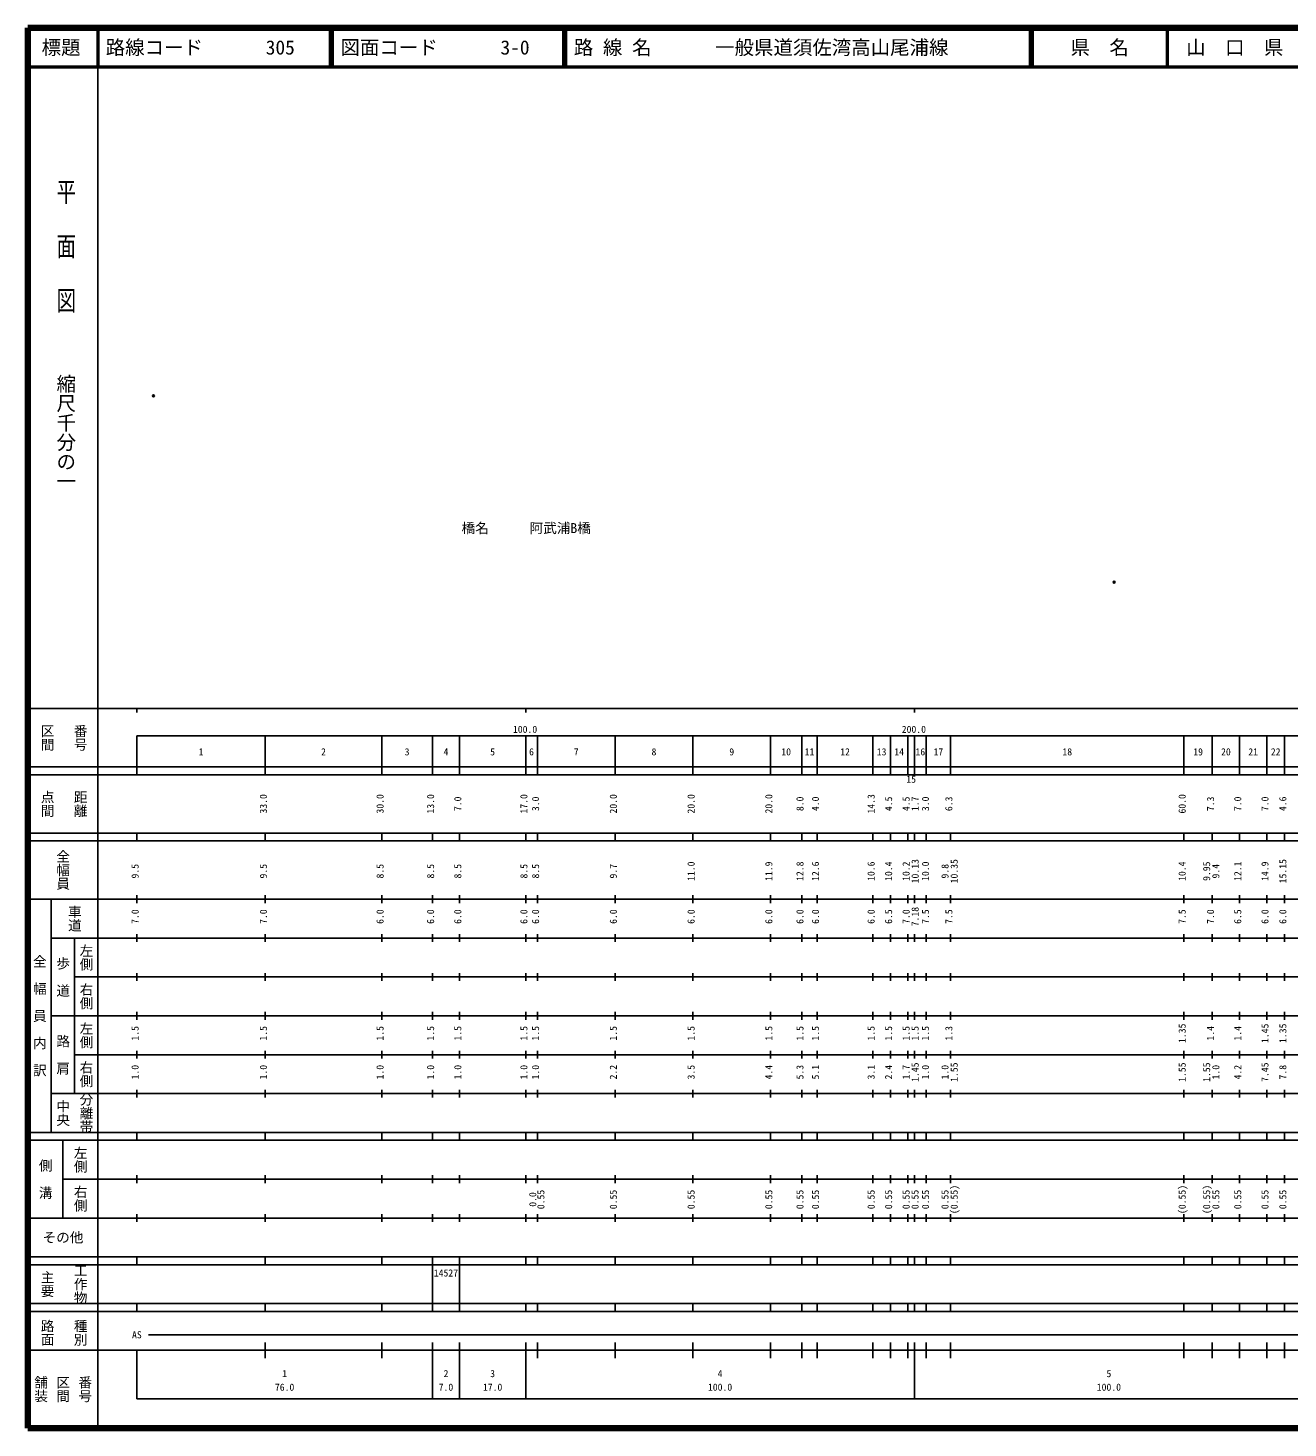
# Model space of a CAD drawing. Units: millimetres on the paper. Extents: x 40 to 680, y 20 to 380.
# Drawn here: x 40 to 364.1, y 20 to 380 of the extents above; entities that cross this region are included whole.
import ezdxf
from ezdxf.enums import TextEntityAlignment as Align

# ---------------------------------------------------------------- set-up
doc = ezdxf.new("R2010")
doc.units = ezdxf.units.MM
doc.header["$PDMODE"] = 32
doc.header["$PDSIZE"] = 0.5
for name, color, linetype in [('M-OTRS', 6, 'Continuous'), ('M-STR-HTXT', 7, 'Continuous'), ('M-TTL-TXT', 7, 'Continuous')]:
    doc.layers.add(name, color=color, linetype=linetype)
for name, color, linetype, lineweight in [('M-TTL', 2, 'Continuous', 140), ('M-TTL-BAND', 7, 'Continuous', 25), ('M-TTL-LINE', 7, 'Continuous', 50)]:
    doc.layers.add(name, color=color, linetype=linetype, lineweight=lineweight)
doc.styles.add('@ＭＳ ゴシック', font='')
doc.styles.add('ＭＳ ゴシック', font='')
doc.styles.get('@ＭＳ ゴシック').set_extended_font_data('@MS Gothic')
doc.styles.get('ＭＳ ゴシック').set_extended_font_data('MS Gothic')

msp = doc.modelspace()

# ---------------------------------------------------------------- linework, layer by layer
at = {"layer": 'M-OTRS'}
for p in [(72.256, 285.429), (319.327, 237.477)]:
    msp.add_point(p, dxfattribs=at)
at = {"layer": 'M-TTL'}
for p, q in [((40, 380), (40, 20)), ((680, 380), (40, 380)), ((40, 20), (680, 20))]:
    msp.add_line(p, q, dxfattribs=at)
at = {"layer": 'M-TTL-BAND'}
for p, q in [((58, 370), (58, 20)), ((40, 205), (579, 205)), ((68, 205), (68, 204)), ((168, 205), (168, 204)), ((268, 205), (268, 204)), ((68, 198), (579, 198)), ((68, 198), (68, 188)), ((101, 188), (101, 198)), ((131, 188), (131, 198)), ((144, 188), (144, 198)), ((151, 188), (151, 198)), ((168, 188), (168, 198)), ((171, 188), (171, 198)), ((191, 188), (191, 198)), ((211, 188), (211, 198)), ((231, 188), (231, 198)), ((239, 188), (239, 198)), ((243, 188), (243, 198)), ((257.3, 188), (257.3, 198)), ((261.8, 188), (261.8, 198)), ((266.3, 188), (266.3, 198)), ((268, 188), (268, 198)), ((271, 188), (271, 198)), ((277.3, 188), (277.3, 198)), ((337.3, 188), (337.3, 198)), ((344.6, 188), (344.6, 198)), ((351.6, 188), (351.6, 198)), ((358.6, 188), (358.6, 198)), ((363.2, 188), (363.2, 198)), ((40, 190), (579, 190)), ((40, 188), (579, 188)), ((40, 173), (579, 173)), ((68, 171), (68, 173)), ((101, 171), (101, 173)), ((131, 171), (131, 173)), ((144, 171), (144, 173)), ((151, 171), (151, 173)), ((168, 171), (168, 173)), ((171, 171), (171, 173)), ((191, 171), (191, 173)), ((211, 171), (211, 173)), ((231, 171), (231, 173)), ((239, 171), (239, 173)), ((243, 171), (243, 173)), ((257.3, 171), (257.3, 173)), ((261.8, 171), (261.8, 173)), ((266.3, 171), (266.3, 173)), ((268, 171), (268, 173)), ((271, 171), (271, 173)), ((277.3, 171), (277.3, 173)), ((337.3, 171), (337.3, 173)), ((344.6, 171), (344.6, 173)), ((351.6, 171), (351.6, 173)), ((358.6, 171), (358.6, 173)), ((363.2, 171), (363.2, 173)), ((40, 171), (579, 171)), ((40, 156), (579, 156)), ((46, 96), (46, 156)), ((68, 155), (68, 157)), ((101, 155), (101, 157)), ((131, 155), (131, 157)), ((144, 155), (144, 157)), ((151, 155), (151, 157)), ((168, 155), (168, 157)), ((171, 155), (171, 157)), ((191, 155), (191, 157)), ((211, 155), (211, 157)), ((231, 155), (231, 157)), ((239, 155), (239, 157)), ((243, 155), (243, 157)), ((257.3, 155), (257.3, 157)), ((261.8, 155), (261.8, 157)), ((266.3, 155), (266.3, 157)), ((268, 155), (268, 157)), ((271, 155), (271, 157)), ((277.3, 155), (277.3, 157)), ((337.3, 155), (337.3, 157)), ((344.6, 155), (344.6, 157)), ((351.6, 155), (351.6, 157)), ((358.6, 155), (358.6, 157)), ((363.2, 155), (363.2, 157)), ((46, 146), (579, 146)), ((52, 146), (52, 106)), ((68, 145), (68, 147)), ((101, 145), (101, 147)), ((131, 145), (131, 147)), ((144, 145), (144, 147)), ((151, 145), (151, 147)), ((168, 145), (168, 147)), ((171, 145), (171, 147)), ((191, 145), (191, 147)), ((211, 145), (211, 147)), ((231, 145), (231, 147)), ((239, 145), (239, 147)), ((243, 145), (243, 147)), ((257.3, 145), (257.3, 147)), ((261.8, 145), (261.8, 147)), ((266.3, 145), (266.3, 147)), ((268, 145), (268, 147)), ((271, 145), (271, 147)), ((277.3, 145), (277.3, 147)), ((337.3, 145), (337.3, 147)), ((344.6, 145), (344.6, 147)), ((351.6, 145), (351.6, 147)), ((358.6, 145), (358.6, 147)), ((363.2, 145), (363.2, 147)), ((68, 135), (68, 137)), ((101, 135), (101, 137)), ((131, 135), (131, 137)), ((144, 135), (144, 137)), ((151, 135), (151, 137)), ((168, 135), (168, 137)), ((171, 135), (171, 137)), ((191, 135), (191, 137)), ((211, 135), (211, 137)), ((231, 135), (231, 137)), ((239, 135), (239, 137)), ((243, 135), (243, 137)), ((257.3, 135), (257.3, 137)), ((261.8, 135), (261.8, 137)), ((266.3, 135), (266.3, 137)), ((268, 135), (268, 137)), ((271, 135), (271, 137)), ((277.3, 135), (277.3, 137)), ((337.3, 135), (337.3, 137)), ((344.6, 135), (344.6, 137)), ((351.6, 135), (351.6, 137)), ((358.6, 135), (358.6, 137)), ((363.2, 135), (363.2, 137)), ((52, 136), (579, 136)), ((46, 126), (579, 126)), ((68, 125), (68, 127)), ((101, 125), (101, 127)), ((131, 125), (131, 127)), ((144, 125), (144, 127)), ((151, 125), (151, 127)), ((168, 125), (168, 127)), ((171, 125), (171, 127)), ((191, 125), (191, 127)), ((211, 125), (211, 127)), ((231, 125), (231, 127)), ((239, 125), (239, 127)), ((243, 125), (243, 127)), ((257.3, 125), (257.3, 127)), ((261.8, 125), (261.8, 127)), ((266.3, 125), (266.3, 127)), ((268, 125), (268, 127)), ((271, 125), (271, 127)), ((277.3, 125), (277.3, 127)), ((337.3, 125), (337.3, 127)), ((344.6, 125), (344.6, 127)), ((351.6, 125), (351.6, 127)), ((358.6, 125), (358.6, 127)), ((363.2, 125), (363.2, 127)), ((52, 116), (579, 116)), ((68, 115), (68, 117)), ((101, 115), (101, 117)), ((131, 115), (131, 117)), ((144, 115), (144, 117)), ((151, 115), (151, 117)), ((168, 115), (168, 117)), ((171, 115), (171, 117)), ((191, 115), (191, 117)), ((211, 115), (211, 117)), ((231, 115), (231, 117)), ((239, 115), (239, 117)), ((243, 115), (243, 117)), ((257.3, 115), (257.3, 117)), ((261.8, 115), (261.8, 117)), ((266.3, 115), (266.3, 117)), ((268, 115), (268, 117)), ((271, 115), (271, 117)), ((277.3, 115), (277.3, 117)), ((337.3, 115), (337.3, 117)), ((344.6, 115), (344.6, 117)), ((351.6, 115), (351.6, 117)), ((358.6, 115), (358.6, 117)), ((363.2, 115), (363.2, 117)), ((46, 106), (579, 106)), ((68, 105), (68, 107)), ((101, 105), (101, 107)), ((131, 105), (131, 107)), ((144, 105), (144, 107)), ((151, 105), (151, 107)), ((168, 105), (168, 107)), ((171, 105), (171, 107)), ((191, 105), (191, 107)), ((211, 105), (211, 107)), ((231, 105), (231, 107)), ((239, 105), (239, 107)), ((243, 105), (243, 107)), ((257.3, 105), (257.3, 107)), ((261.8, 105), (261.8, 107)), ((266.3, 105), (266.3, 107)), ((268, 105), (268, 107)), ((271, 105), (271, 107)), ((277.3, 105), (277.3, 107)), ((337.3, 105), (337.3, 107)), ((344.6, 105), (344.6, 107)), ((351.6, 105), (351.6, 107)), ((358.6, 105), (358.6, 107)), ((363.2, 105), (363.2, 107)), ((40, 96), (579, 96)), ((40, 94), (579, 94)), ((49, 94), (49, 74)), ((68, 94), (68, 96)), ((101, 94), (101, 96)), ((131, 94), (131, 96)), ((144, 94), (144, 96)), ((151, 94), (151, 96)), ((168, 94), (168, 96)), ((171, 94), (171, 96)), ((191, 94), (191, 96)), ((211, 94), (211, 96)), ((231, 94), (231, 96)), ((239, 94), (239, 96)), ((243, 94), (243, 96)), ((257.3, 94), (257.3, 96)), ((261.8, 94), (261.8, 96)), ((266.3, 94), (266.3, 96)), ((268, 94), (268, 96)), ((271, 94), (271, 96)), ((277.3, 94), (277.3, 96)), ((337.3, 94), (337.3, 96)), ((344.6, 94), (344.6, 96)), ((351.6, 94), (351.6, 96)), ((358.6, 94), (358.6, 96)), ((363.2, 94), (363.2, 96)), ((49, 84), (579, 84)), ((68, 83), (68, 85)), ((101, 83), (101, 85)), ((131, 83), (131, 85)), ((144, 83), (144, 85)), ((151, 83), (151, 85)), ((168, 83), (168, 85)), ((171, 83), (171, 85)), ((191, 83), (191, 85)), ((211, 83), (211, 85)), ((231, 83), (231, 85)), ((239, 83), (239, 85)), ((243, 83), (243, 85)), ((257.3, 83), (257.3, 85)), ((261.8, 83), (261.8, 85)), ((266.3, 83), (266.3, 85)), ((268, 83), (268, 85)), ((271, 83), (271, 85)), ((277.3, 83), (277.3, 85)), ((337.3, 83), (337.3, 85)), ((344.6, 83), (344.6, 85)), ((351.6, 83), (351.6, 85)), ((358.6, 83), (358.6, 85)), ((363.2, 83), (363.2, 85)), ((40, 74), (579, 74)), ((68, 73), (68, 75)), ((101, 73), (101, 75)), ((131, 73), (131, 75)), ((144, 73), (144, 75)), ((151, 73), (151, 75)), ((168, 73), (168, 75)), ((171, 73), (171, 75)), ((191, 73), (191, 75)), ((211, 73), (211, 75)), ((231, 73), (231, 75)), ((239, 73), (239, 75)), ((243, 73), (243, 75)), ((257.3, 73), (257.3, 75)), ((261.8, 73), (261.8, 75)), ((266.3, 73), (266.3, 75)), ((268, 73), (268, 75)), ((271, 73), (271, 75)), ((277.3, 73), (277.3, 75)), ((337.3, 73), (337.3, 75)), ((344.6, 73), (344.6, 75)), ((351.6, 73), (351.6, 75)), ((358.6, 73), (358.6, 75)), ((363.2, 73), (363.2, 75)), ((40, 64), (579, 64)), ((40, 62), (579, 62)), ((68, 62), (68, 64)), ((101, 62), (101, 64)), ((131, 62), (131, 64)), ((144, 62), (144, 64)), ((144, 52), (144, 62)), ((151, 62), (151, 64)), ((151, 52), (151, 62)), ((168, 62), (168, 64)), ((171, 62), (171, 64)), ((191, 62), (191, 64)), ((211, 62), (211, 64)), ((231, 62), (231, 64)), ((239, 62), (239, 64)), ((243, 62), (243, 64)), ((257.3, 62), (257.3, 64)), ((261.8, 62), (261.8, 64)), ((266.3, 62), (266.3, 64)), ((268, 62), (268, 64)), ((271, 62), (271, 64)), ((277.3, 62), (277.3, 64)), ((337.3, 62), (337.3, 64)), ((344.6, 62), (344.6, 64)), ((351.6, 62), (351.6, 64)), ((358.6, 62), (358.6, 64)), ((363.2, 62), (363.2, 64)), ((40, 52), (579, 52)), ((68, 50), (68, 52)), ((101, 50), (101, 52)), ((131, 50), (131, 52)), ((144, 50), (144, 52)), ((151, 50), (151, 52)), ((168, 50), (168, 52)), ((171, 50), (171, 52)), ((191, 50), (191, 52)), ((211, 50), (211, 52)), ((231, 50), (231, 52)), ((239, 50), (239, 52)), ((243, 50), (243, 52)), ((257.3, 50), (257.3, 52)), ((261.8, 50), (261.8, 52)), ((266.3, 50), (266.3, 52)), ((268, 50), (268, 52)), ((271, 50), (271, 52)), ((277.3, 50), (277.3, 52)), ((337.3, 50), (337.3, 52)), ((344.6, 50), (344.6, 52)), ((351.6, 50), (351.6, 52)), ((358.6, 50), (358.6, 52)), ((363.2, 50), (363.2, 52)), ((40, 50), (579, 50)), ((71, 44), (562, 44)), ((40, 40), (579, 40)), ((68, 40), (68, 27.5)), ((101, 38), (101, 42)), ((131, 38), (131, 42)), ((144, 27.5), (144, 42)), ((151, 27.5), (151, 42)), ((168, 27.5), (168, 42)), ((171, 38), (171, 42)), ((191, 38), (191, 42)), ((211, 38), (211, 42)), ((231, 38), (231, 42)), ((239, 38), (239, 42)), ((243, 38), (243, 42)), ((257.3, 38), (257.3, 42)), ((261.8, 38), (261.8, 42)), ((266.3, 38), (266.3, 42)), ((268, 27.5), (268, 42)), ((271, 38), (271, 42)), ((277.3, 38), (277.3, 42)), ((337.3, 38), (337.3, 42)), ((344.6, 38), (344.6, 42)), ((351.6, 38), (351.6, 42)), ((358.6, 38), (358.6, 42)), ((363.2, 38), (363.2, 42)), ((68, 27.5), (579, 27.5))]:
    msp.add_line(p, q, dxfattribs=at)
at = {"layer": 'M-TTL-LINE'}
for p, q in [((58, 380), (58, 370)), ((117.75, 380), (117.75, 370)), ((118.25, 380), (118.25, 370)), ((177.75, 380), (177.75, 370)), ((178.25, 380), (178.25, 370)), ((297.75, 380), (297.75, 370)), ((298.25, 380), (298.25, 370)), ((333, 380), (333, 370)), ((40, 370), (680, 370))]:
    msp.add_line(p, q, dxfattribs=at)

# ---------------------------------------------------------------- texts
at = {"layer": 'M-STR-HTXT', "style": 'ＭＳ ゴシック'}
msp.add_text('橋名\u3000\u3000\u3000阿武浦B橋', height=2.566, dxfattribs=at).set_placement((151.516, 249.353), align=Align.BOTTOM_LEFT)
at = {"layer": 'M-TTL-BAND', "style": '@ＭＳ ゴシック', "width": 1.4}
msp.add_text('平  面  図', height=3.666, rotation=270, dxfattribs=at).set_placement((49.777, 306.475), align=Align.MIDDLE_RIGHT)
at = {"layer": 'M-TTL-BAND', "style": '@ＭＳ ゴシック'}
msp.add_text('縮尺千分の一', height=3.666, rotation=270, dxfattribs=at).set_placement((49.777, 261.03), align=Align.MIDDLE_RIGHT)
for s, p in [('区間', (45, 197.5)), ('番号', (53.5, 197.5)), ('点間', (45, 180.5)), ('距離', (53.5, 180.5)), ('全幅員', (49, 163.5)), ('車道', (52, 151)), ('左側', (55, 141)), ('全\u3000幅\u3000員\u3000内\u3000訳', (43, 126)), ('歩\u3000道', (49, 136)), ('右側', (55, 131)), ('左側', (55, 121)), ('路\u3000肩', (49, 116)), ('右側', (55, 111)), ('分離帯', (55, 101)), ('中央', (49, 101)), ('左側', (53.5, 89)), ('側\u3000溝', (44.5, 84)), ('右側', (53.5, 79)), ('工作物', (53.5, 57)), ('主要', (45, 57)), ('路面', (45, 44.5)), ('種別', (53.5, 44.5)), ('舗装', (43.333, 30)), ('区間', (49, 30)), ('番号', (54.667, 30))]:
    msp.add_text(s, height=2.566, rotation=270, dxfattribs=at).set_placement(p, align=Align.MIDDLE_CENTER)
at = {"layer": 'M-TTL-BAND', "style": 'ＭＳ ゴシック'}
for s, p in [('100.0', (167.844, 198.195)), ('200.0', (267.844, 198.195)), ('1', (84.5, 192.405)), ('2', (116, 192.405)), ('3', (137.5, 192.405)), ('4', (147.5, 192.405)), ('5', (159.5, 192.405)), ('6', (169.5, 192.405)), ('7', (181, 192.405)), ('8', (201, 192.405)), ('9', (221, 192.405)), ('10', (235, 192.405)), ('11', (241, 192.405)), ('12', (250.15, 192.405)), ('13', (259.55, 192.405)), ('14', (264.05, 192.405)), ('16', (269.5, 192.405)), ('17', (274.15, 192.405)), ('18', (307.3, 192.405)), ('19', (340.95, 192.405)), ('20', (348.1, 192.405)), ('21', (355.1, 192.405)), ('22', (360.9, 192.405)), ('15', (267.15, 185.37)), ('AS', (68, 42.5)), ('1', (106, 32.523)), ('2', (147.5, 32.523)), ('3', (159.5, 32.523)), ('4', (218, 32.523)), ('5', (318, 32.523)), ('76.0', (106, 29.033)), ('7.0', (147.5, 29.033)), ('17.0', (159.5, 29.033)), ('100.0', (218, 29.033)), ('100.0', (318, 29.033))]:
    msp.add_text(s, height=1.833, dxfattribs=at).set_placement(p, align=Align.BOTTOM_CENTER)
for s, p in [('33.0', (102, 180.5)), ('30.0', (132, 180.5)), ('13.0', (145, 180.5)), ('7.0', (152, 180.5)), ('17.0', (169, 180.5)), ('3.0', (172, 180.5)), ('20.0', (192, 180.5)), ('20.0', (212, 180.5)), ('20.0', (232, 180.5)), ('8.0', (240, 180.5)), ('4.0', (244, 180.5)), ('14.3', (258.3, 180.5)), ('4.5', (262.8, 180.5)), ('4.5', (267.3, 180.5)), ('1.7', (269.622, 180.5)), ('3.0', (272.286, 180.5)), ('6.3', (278.3, 180.5)), ('60.0', (338.3, 180.5)), ('7.3', (345.6, 180.5)), ('7.0', (352.6, 180.5)), ('7.0', (359.6, 180.5)), ('4.6', (364.2, 180.5)), ('10.13', (269.622, 163.174)), ('10.35', (279.67, 163.174)), ('15.15', (364.2, 163.174)), ('9.5', (69, 163.174)), ('9.5', (102, 163.174)), ('8.5', (132, 163.174)), ('8.5', (145, 163.174)), ('8.5', (152, 163.174)), ('8.5', (169, 163.174)), ('8.5', (172, 163.174)), ('9.7', (192, 163.174)), ('11.0', (212, 163.174)), ('11.9', (232, 163.174)), ('12.8', (240, 163.174)), ('12.6', (244, 163.174)), ('10.6', (258.3, 163.174)), ('10.4', (262.8, 163.174)), ('10.2', (267.3, 163.174)), ('10.0', (272.286, 163.174)), ('9.8', (277.3, 163.174)), ('10.4', (338.3, 163.174)), ('9.95', (344.6, 163.174)), ('9.4', (346.97, 163.174)), ('12.1', (352.6, 163.174)), ('14.9', (359.6, 163.174)), ('7.0', (69, 151.5)), ('7.0', (102, 151.5)), ('6.0', (132, 151.5)), ('6.0', (145, 151.5)), ('6.0', (152, 151.5)), ('6.0', (169, 151.5)), ('6.0', (172, 151.5)), ('6.0', (192, 151.5)), ('6.0', (212, 151.5)), ('6.0', (232, 151.5)), ('6.0', (240, 151.5)), ('6.0', (244, 151.5)), ('6.0', (258.3, 151.5)), ('6.5', (262.8, 151.5)), ('7.0', (267.3, 151.5)), ('7.18', (269.622, 151.5)), ('7.5', (272.286, 151.5)), ('7.5', (278.3, 151.5)), ('7.5', (338.3, 151.5)), ('7.0', (345.6, 151.5)), ('6.5', (352.6, 151.5)), ('6.0', (359.6, 151.5)), ('6.0', (364.2, 151.5)), ('1.5', (69, 121.5)), ('1.5', (102, 121.5)), ('1.5', (132, 121.5)), ('1.5', (145, 121.5)), ('1.5', (152, 121.5)), ('1.5', (169, 121.5)), ('1.5', (172, 121.5)), ('1.5', (192, 121.5)), ('1.5', (212, 121.5)), ('1.5', (232, 121.5)), ('1.5', (240, 121.5)), ('1.5', (244, 121.5)), ('1.5', (258.3, 121.5)), ('1.5', (262.8, 121.5)), ('1.5', (267.3, 121.5)), ('1.5', (269.622, 121.5)), ('1.5', (272.286, 121.5)), ('1.3', (278.3, 121.5)), ('1.35', (338.3, 121.5)), ('1.4', (345.6, 121.5)), ('1.4', (352.6, 121.5)), ('1.45', (359.6, 121.5)), ('1.35', (364.2, 121.5)), ('1.0', (69, 111.5)), ('1.0', (102, 111.5)), ('1.0', (132, 111.5)), ('1.0', (145, 111.5)), ('1.0', (152, 111.5)), ('1.0', (169, 111.5)), ('1.0', (172, 111.5)), ('2.2', (192, 111.5)), ('3.5', (212, 111.5)), ('4.4', (232, 111.5)), ('5.3', (240, 111.5)), ('5.1', (244, 111.5)), ('3.1', (258.3, 111.5)), ('2.4', (262.8, 111.5)), ('1.7', (267.3, 111.5)), ('1.45', (269.622, 111.5)), ('1.0', (272.286, 111.5)), ('1.0', (277.3, 111.5)), ('1.55', (279.67, 111.5)), ('1.55', (338.3, 111.5)), ('1.55', (344.6, 111.5)), ('1.0', (346.97, 111.5)), ('4.2', (352.6, 111.5)), ('7.45', (359.6, 111.5)), ('7.8', (364.2, 111.5)), ('0.0', (171.278, 78.764)), ('0.55', (173.37, 78.764)), ('0.55', (192, 78.764)), ('0.55', (212, 78.764)), ('0.55', (232, 78.764)), ('0.55', (240, 78.764)), ('0.55', (244, 78.764)), ('0.55', (258.3, 78.764)), ('0.55', (262.8, 78.764)), ('0.55', (267.3, 78.764)), ('0.55', (269.593, 78.764)), ('0.55', (272.286, 78.764)), ('0.55', (277.3, 78.764)), ('(0.55)', (279.67, 78.764)), ('(0.55)', (338.3, 78.764)), ('(0.55)', (344.6, 78.764)), ('0.55', (346.97, 78.764)), ('0.55', (352.6, 78.764)), ('0.55', (359.6, 78.764)), ('0.55', (364.2, 78.764))]:
    msp.add_text(s, height=1.833, rotation=90, dxfattribs=at).set_placement(p, align=Align.BOTTOM_CENTER)
msp.add_text('その他', height=2.566, dxfattribs=at).set_placement((49, 69), align=Align.MIDDLE_CENTER)
msp.add_text('14527', height=1.833, dxfattribs=at).set_placement((144.375, 58.405), align=Align.BOTTOM_LEFT)
at = {"layer": 'M-TTL-TXT', "style": 'ＭＳ ゴシック'}
for s, p in [('標題', (48.5, 375)), ('県\u3000名', (315.625, 375)), ('山\u3000口\u3000県', (350.375, 375))]:
    msp.add_text(s, height=3.666, dxfattribs=at).set_placement(p, align=Align.MIDDLE_CENTER)
for s, p in [('路線コード', (60, 375)), ('305', (101.142, 375)), ('図面コード', (120.38, 375)), ('3-0', (161.521, 375)), ('路 線 名', (180.38, 375)), ('一般県道須佐湾高山尾浦線', (216.734, 375))]:
    msp.add_text(s, height=3.666, dxfattribs=at).set_placement(p, align=Align.MIDDLE_LEFT)

doc.saveas('drawing.dxf')
